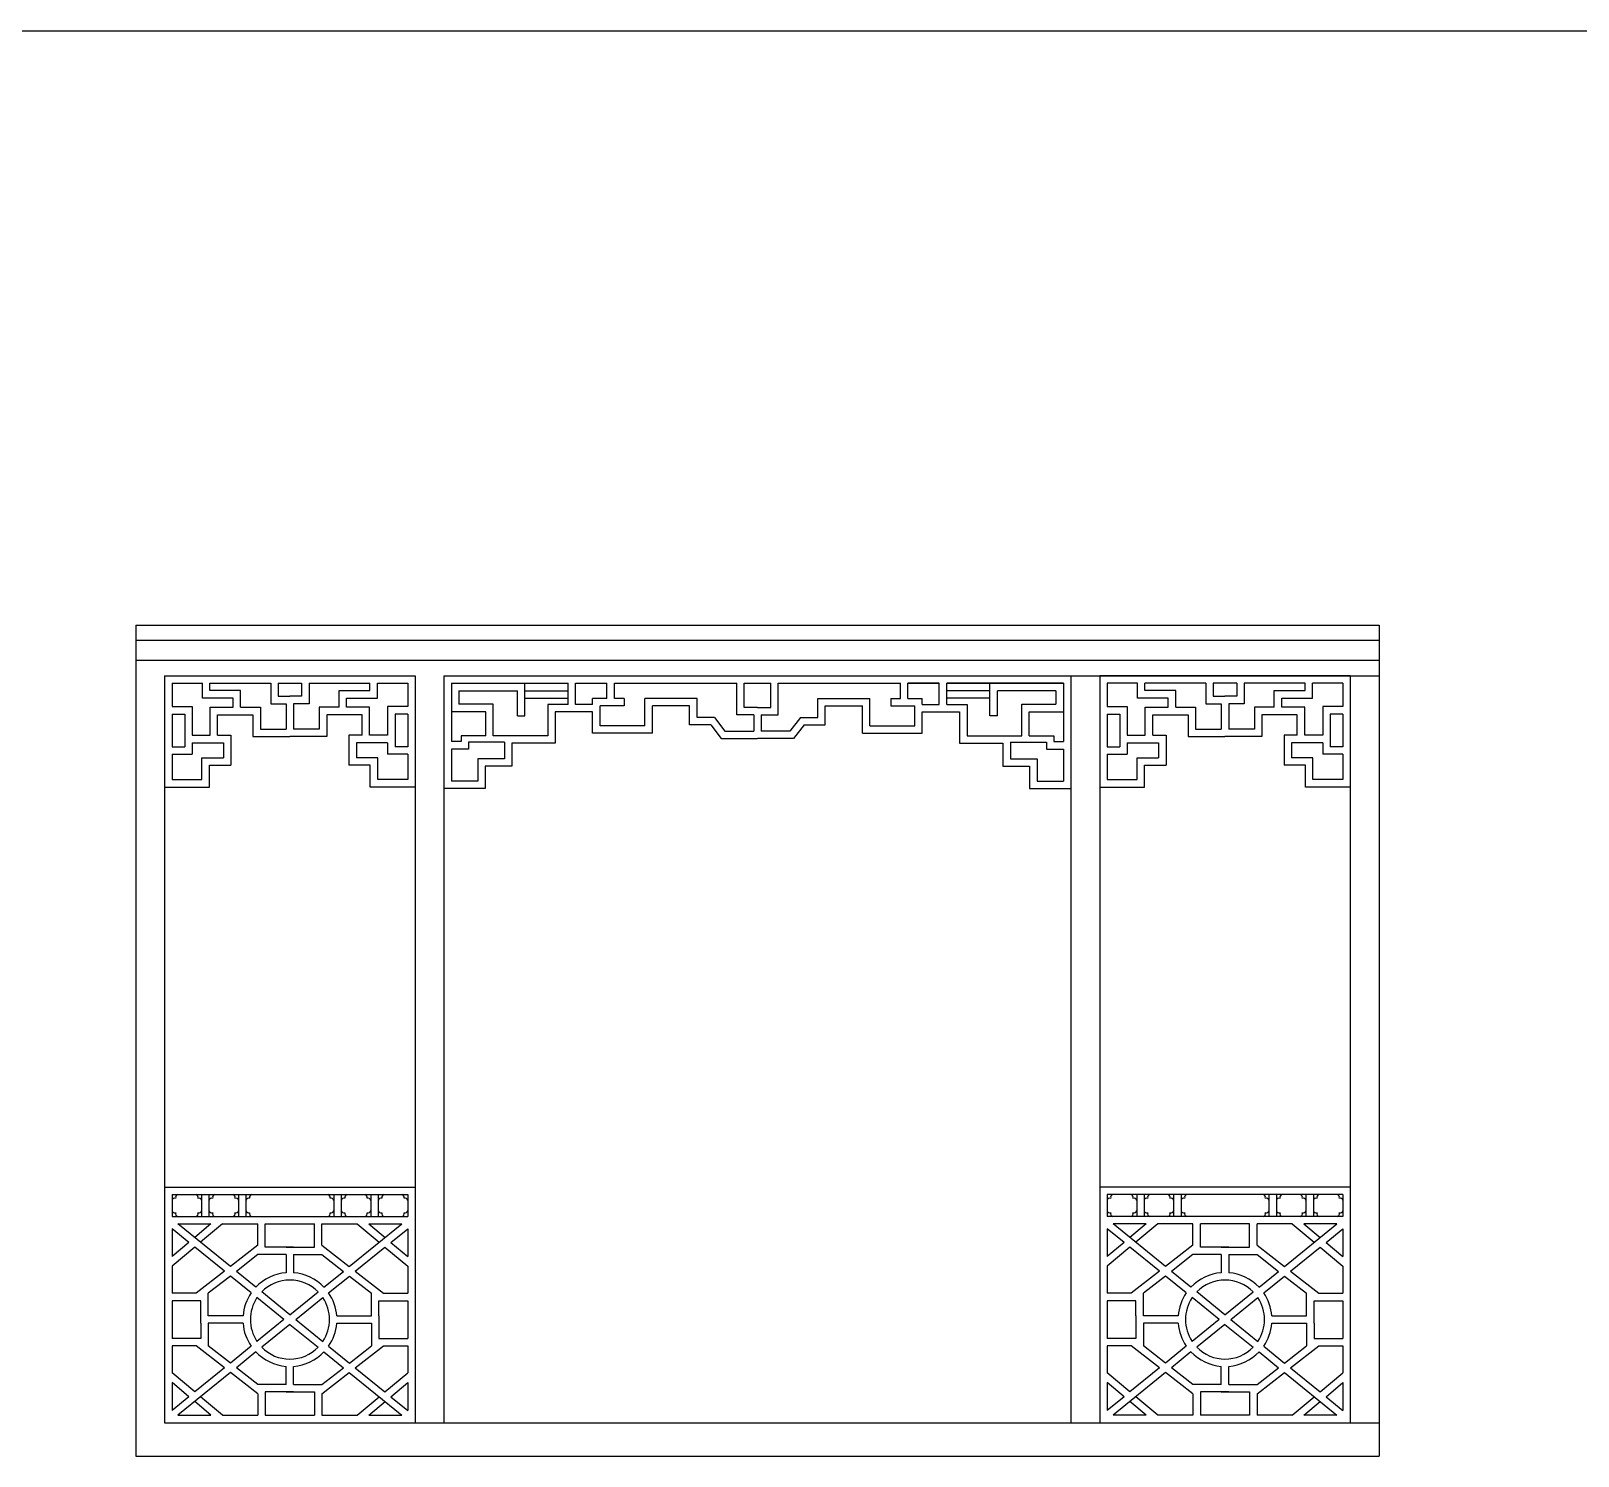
# Model space of a CAD drawing. Extents: x -66030 to 95157, y -13132 to 45879.
# Drawn here: x 27486 to 32047, y 3807 to 8010 of the extents above; entities that cross this region are included whole.
import ezdxf

# ---------------------------------------------------------------- set-up
doc = ezdxf.new("R2010")
doc.units = 0
doc.header["$LTSCALE"] = 100
doc.header["$MEASUREMENT"] = 0
doc.layers.add('3', color=11, linetype='CONTINUOUS')
doc.layers.add('7', color=105, linetype='CONTINUOUS')

msp = doc.modelspace()

# ---------------------------------------------------------------- linework, layer by layer
at = {"layer": '3', "color": 2}
msp.add_line((-66009.4, 8010), (95156.9, 8010), dxfattribs=at)
at = {"layer": '7'}
for p, q in [((27795, 6257), (31460.7, 6257)), ((27795, 6257), (27795, 3807)), ((31460.7, 6257), (31460.7, 3807)), ((27795, 6213.3), (31460.7, 6213.3)), ((27795, 6154.4), (31460.7, 6154.4)), ((27879.9, 6108.3), (27879.9, 3905.5)), ((27879.9, 6108.3), (28618.8, 6108.3)), ((27901.9, 6086.3), (27991.4, 6086.3)), ((27901.9, 6086.3), (27901.9, 6017.3)), ((27991.4, 6042.6), (27991.4, 6086.3)), ((28013.4, 6086.3), (28192.8, 6086.3)), ((28013.4, 6064.6), (28013.4, 6086.3)), ((28192.8, 6086.3), (28192.8, 6025.6)), ((28214.8, 6086.3), (28283.9, 6086.3)), ((28214.8, 6086.3), (28214.8, 6047.6)), ((28283.9, 6086.3), (28283.9, 6047.6)), ((28305.9, 6086.3), (28485.3, 6086.3)), ((28305.9, 6086.3), (28305.9, 6025.6)), ((28485.3, 6064.6), (28485.3, 6086.3)), ((28507.4, 6086.3), (28596.8, 6086.3)), ((28507.4, 6042.6), (28507.4, 6086.3)), ((28596.8, 6086.3), (28596.8, 6017.3)), ((28618.8, 6108.3), (28618.8, 3905.5)), ((28703.7, 6108.3), (31460.7, 6108.3)), ((28703.7, 6108.3), (28703.7, 3905.5)), ((28725.7, 6086.3), (28725.7, 5913.9)), ((28725.7, 6086.3), (29069.6, 6086.3)), ((28942.4, 5990), (28942.4, 6086.3)), ((29069.6, 6023.6), (29069.6, 6086.3)), ((29091.6, 6086.3), (29184.2, 6086.3)), ((29091.6, 6023.6), (29091.6, 6086.3)), ((29184.2, 6041.6), (29184.2, 6086.3)), ((29206.2, 6086.3), (29566.8, 6086.3)), ((29206.2, 6041.6), (29206.2, 6086.3)), ((29566.8, 5992.6), (29566.8, 6086.3)), ((29588.8, 6086.3), (29666.9, 6086.3)), ((29588.8, 6014.6), (29588.8, 6086.3)), ((29666.9, 6014.6), (29666.9, 6086.3)), ((29688.9, 6086.3), (30049.5, 6086.3)), ((29688.9, 5992.6), (29688.9, 6086.3)), ((30049.5, 6041.6), (30049.5, 6086.3)), ((30071.5, 6086.3), (30164.1, 6086.3)), ((30071.5, 6041.6), (30071.5, 6086.3)), ((30164.1, 6086.3), (30071.5, 6086.3)), ((30164.1, 6023.6), (30164.1, 6086.3)), ((30186.1, 6086.3), (30530, 6086.3)), ((30186.1, 6023.6), (30186.1, 6086.3)), ((30530, 6086.3), (30186.1, 6086.3)), ((30313.3, 5990), (30313.3, 6086.3)), ((30530, 6086.3), (30530, 5913.9)), ((30552, 6108.3), (30552, 3905.5)), ((30636.9, 6108.3), (30636.9, 3905.5)), ((31375.8, 6108.3), (30636.9, 6108.3)), ((30658.9, 6086.3), (30658.9, 6017.3)), ((30748.3, 6086.3), (30658.9, 6086.3)), ((30748.3, 6042.6), (30748.3, 6086.3)), ((30770.4, 6064.6), (30770.4, 6086.3)), ((30949.8, 6086.3), (30770.4, 6086.3)), ((30949.8, 6086.3), (30949.8, 6025.6)), ((30971.8, 6086.3), (30971.8, 6047.6)), ((31040.9, 6086.3), (30971.8, 6086.3)), ((31040.9, 6086.3), (31040.9, 6047.6)), ((31062.9, 6086.3), (31062.9, 6025.6)), ((31242.3, 6086.3), (31062.9, 6086.3)), ((31242.3, 6064.6), (31242.3, 6086.3)), ((31264.3, 6042.6), (31264.3, 6086.3)), ((31353.8, 6086.3), (31264.3, 6086.3)), ((31353.8, 6086.3), (31353.8, 6017.3)), ((31375.8, 6108.3), (31375.8, 3905.5)), ((28082.2, 6042.6), (27991.4, 6042.6)), ((28104.2, 6064.6), (28013.4, 6064.6)), ((28082.2, 6015.3), (28082.2, 6042.6)), ((28104.2, 6015.3), (28104.2, 6064.6)), ((28192.8, 6025.6), (28238.4, 6025.6)), ((28214.8, 6047.6), (28249.4, 6047.6)), ((28238.4, 6025.6), (28238.4, 5950.9)), ((28283.9, 6047.6), (28249.4, 6047.6)), ((28260.4, 6025.6), (28260.4, 5950.9)), ((28305.9, 6025.6), (28260.4, 6025.6)), ((28394.5, 6064.6), (28485.3, 6064.6)), ((28394.5, 6015.3), (28394.5, 6064.6)), ((28416.5, 6015.3), (28416.5, 6042.6)), ((28416.5, 6042.6), (28507.4, 6042.6)), ((28747.7, 6064.2), (28920.4, 6064.2)), ((28747.7, 6064.2), (28747.7, 6024)), ((28848.8, 6024), (28747.7, 6024)), ((28848.8, 5931.3), (28848.8, 6024)), ((28920.4, 5990), (28920.4, 6064.2)), ((28942.4, 6064.2), (29069.6, 6064.2)), ((28942.4, 6042.2), (29069.6, 6042.2)), ((29069.6, 6023.6), (29009.8, 6023.6)), ((29009.8, 6023.6), (29009.8, 5931.3)), ((29142, 6023.6), (29091.6, 6023.6)), ((29142, 6023.6), (29142, 6041.6)), ((29184.2, 6041.6), (29142, 6041.6)), ((29234.6, 6041.6), (29206.2, 6041.6)), ((29234.6, 6041.6), (29234.6, 6019.6)), ((29296.3, 5961), (29296.3, 6041.6)), ((29449.9, 6041.6), (29296.3, 6041.6)), ((29449.9, 5985.4), (29449.9, 6041.6)), ((29805.8, 5985.4), (29805.8, 6041.6)), ((29805.8, 6041.6), (29959.5, 6041.6)), ((29959.5, 5961), (29959.5, 6041.6)), ((30021.1, 6041.6), (30021.1, 6019.6)), ((30021.1, 6041.6), (30049.5, 6041.6)), ((30071.5, 6041.6), (30113.7, 6041.6)), ((30113.7, 6023.6), (30113.7, 6041.6)), ((30113.7, 6023.6), (30164.1, 6023.6)), ((30313.3, 6064.2), (30186.1, 6064.2)), ((30313.3, 6042.2), (30186.1, 6042.2)), ((30186.1, 6023.6), (30245.9, 6023.6)), ((30245.9, 6023.6), (30245.9, 5931.3)), ((30335.3, 5990), (30335.3, 6064.2)), ((30508, 6064.2), (30335.3, 6064.2)), ((30406.9, 5931.3), (30406.9, 6024)), ((30406.9, 6024), (30508, 6024)), ((30508, 6064.2), (30508, 6024)), ((30839.2, 6042.6), (30748.3, 6042.6)), ((30861.2, 6064.6), (30770.4, 6064.6)), ((30839.2, 6015.3), (30839.2, 6042.6)), ((30861.2, 6015.3), (30861.2, 6064.6)), ((30949.8, 6025.6), (30995.3, 6025.6)), ((30971.8, 6047.6), (31006.3, 6047.6)), ((30995.3, 6025.6), (30995.3, 5950.9)), ((31040.9, 6047.6), (31006.3, 6047.6)), ((31062.9, 6025.6), (31017.3, 6025.6)), ((31017.3, 6025.6), (31017.3, 5950.9)), ((31151.5, 6064.6), (31242.3, 6064.6)), ((31151.5, 6015.3), (31151.5, 6064.6)), ((31173.5, 6015.3), (31173.5, 6042.6)), ((31173.5, 6042.6), (31264.3, 6042.6)), ((27901.9, 6017.3), (27961.2, 6017.3)), ((27901.9, 5995.3), (27901.9, 5899.1)), ((27901.9, 5995.3), (27939.2, 5995.3)), ((27939.2, 5995.3), (27939.2, 5899.1)), ((27961.2, 6017.3), (27961.2, 5932.7)), ((28014.3, 6015.3), (28082.2, 6015.3)), ((28014.3, 5932.7), (28014.3, 6015.3)), ((28036.3, 5993.3), (28140.5, 5993.3)), ((28036.3, 5932.7), (28036.3, 5993.3)), ((28104.2, 6015.3), (28162.5, 6015.3)), ((28140.5, 5993.3), (28140.5, 5928.9)), ((28162.5, 6015.3), (28162.5, 5950.9)), ((28336.2, 6015.3), (28336.2, 5950.9)), ((28394.5, 6015.3), (28336.2, 6015.3)), ((28358.2, 5993.3), (28358.2, 5928.9)), ((28462.5, 5993.3), (28358.2, 5993.3)), ((28484.5, 6015.3), (28416.5, 6015.3)), ((28462.5, 5932.7), (28462.5, 5993.3)), ((28484.5, 5932.7), (28484.5, 6015.3)), ((28596.8, 6017.3), (28537.5, 6017.3)), ((28537.5, 6017.3), (28537.5, 5932.7)), ((28596.8, 5995.3), (28559.5, 5995.3)), ((28559.5, 5995.3), (28559.5, 5899.1)), ((28596.8, 5995.3), (28596.8, 5899.1)), ((28826.8, 6002), (28725.7, 6002)), ((28826.8, 5931.3), (28826.8, 6002)), ((28920.4, 5990), (28942.4, 5990)), ((29031.8, 6001.6), (29031.8, 5909.3)), ((29142, 6001.6), (29031.8, 6001.6)), ((29142, 5939), (29142, 6001.6)), ((29234.6, 6019.6), (29164, 6019.6)), ((29164, 5961), (29164, 6019.6)), ((29318.3, 5939), (29318.3, 6019.6)), ((29427.9, 6019.6), (29318.3, 6019.6)), ((29427.9, 5963.4), (29427.9, 6019.6)), ((29500.9, 5985.4), (29449.9, 5985.4)), ((29500.9, 5985.4), (29532.1, 5944.9)), ((29616.8, 5992.6), (29566.8, 5992.6)), ((29627.9, 6014.6), (29588.8, 6014.6)), ((29616.8, 5992.6), (29616.8, 5944.9)), ((29627.9, 6014.6), (29666.9, 6014.6)), ((29638.9, 5992.6), (29688.9, 5992.6)), ((29638.9, 5992.6), (29638.9, 5944.9)), ((29754.8, 5985.4), (29723.6, 5944.9)), ((29754.8, 5985.4), (29805.8, 5985.4)), ((29827.8, 6019.6), (29937.4, 6019.6)), ((29827.8, 5963.4), (29827.8, 6019.6)), ((29937.4, 5939), (29937.4, 6019.6)), ((30021.1, 6019.6), (30091.7, 6019.6)), ((30091.7, 5961), (30091.7, 6019.6)), ((30113.7, 5939), (30113.7, 6001.6)), ((30113.7, 6001.6), (30223.9, 6001.6)), ((30223.9, 6001.6), (30223.9, 5909.3)), ((30335.3, 5990), (30313.3, 5990)), ((30428.9, 5931.3), (30428.9, 6002)), ((30428.9, 6002), (30530, 6002)), ((30658.9, 6017.3), (30718.2, 6017.3)), ((30658.9, 5995.3), (30696.2, 5995.3)), ((30658.9, 5995.3), (30658.9, 5899.1)), ((30696.2, 5995.3), (30696.2, 5899.1)), ((30718.2, 6017.3), (30718.2, 5932.7)), ((30771.2, 5932.7), (30771.2, 6015.3)), ((30771.2, 6015.3), (30839.2, 6015.3)), ((30793.2, 5932.7), (30793.2, 5993.3)), ((30793.2, 5993.3), (30897.5, 5993.3)), ((30861.2, 6015.3), (30919.5, 6015.3)), ((30897.5, 5993.3), (30897.5, 5928.9)), ((30919.5, 6015.3), (30919.5, 5950.9)), ((31093.2, 6015.3), (31093.2, 5950.9)), ((31151.5, 6015.3), (31093.2, 6015.3)), ((31115.2, 5993.3), (31115.2, 5928.9)), ((31219.4, 5993.3), (31115.2, 5993.3)), ((31241.4, 6015.3), (31173.5, 6015.3)), ((31219.4, 5932.7), (31219.4, 5993.3)), ((31241.4, 5932.7), (31241.4, 6015.3)), ((31353.8, 6017.3), (31294.5, 6017.3)), ((31294.5, 6017.3), (31294.5, 5932.7)), ((31353.8, 5995.3), (31316.5, 5995.3)), ((31316.5, 5995.3), (31316.5, 5899.1)), ((31353.8, 5995.3), (31353.8, 5899.1)), ((27961.2, 5932.7), (28014.3, 5932.7)), ((28036.3, 5932.7), (28075.4, 5932.7)), ((28075.4, 5932.7), (28075.4, 5844.4)), ((28162.5, 5950.9), (28238.4, 5950.9)), ((28336.2, 5950.9), (28260.4, 5950.9)), ((28462.5, 5932.7), (28423.3, 5932.7)), ((28423.3, 5932.7), (28423.3, 5844.4)), ((28537.5, 5932.7), (28484.5, 5932.7)), ((28826.8, 5931.3), (28754, 5931.3)), ((28754, 5931.3), (28754, 5913.9)), ((29009.8, 5931.3), (28848.8, 5931.3)), ((29318.3, 5939), (29142, 5939)), ((29296.3, 5961), (29164, 5961)), ((29490.1, 5963.4), (29427.9, 5963.4)), ((29490.1, 5963.4), (29521.2, 5922.9)), ((29532.1, 5944.9), (29616.8, 5944.9)), ((29723.6, 5944.9), (29638.9, 5944.9)), ((29765.6, 5963.4), (29734.5, 5922.9)), ((29765.6, 5963.4), (29827.8, 5963.4)), ((29937.4, 5939), (30113.7, 5939)), ((29959.5, 5961), (30091.7, 5961)), ((30245.9, 5931.3), (30406.9, 5931.3)), ((30428.9, 5931.3), (30501.7, 5931.3)), ((30501.7, 5931.3), (30501.7, 5913.9)), ((30718.2, 5932.7), (30771.2, 5932.7)), ((30793.2, 5932.7), (30832.4, 5932.7)), ((30832.4, 5932.7), (30832.4, 5844.4)), ((30919.5, 5950.9), (30995.3, 5950.9)), ((31093.2, 5950.9), (31017.3, 5950.9)), ((31219.4, 5932.7), (31180.3, 5932.7)), ((31180.3, 5932.7), (31180.3, 5844.4)), ((31294.5, 5932.7), (31241.4, 5932.7)), ((27901.9, 5899.1), (27939.2, 5899.1)), ((27961.2, 5910.7), (27961.2, 5877.1)), ((27961.2, 5910.7), (28053.4, 5910.7)), ((28053.4, 5910.7), (28053.4, 5866.4)), ((28140.5, 5928.9), (28249.4, 5928.9)), ((28358.2, 5928.9), (28249.4, 5928.9)), ((28445.3, 5910.7), (28445.3, 5866.4)), ((28537.5, 5910.7), (28445.3, 5910.7)), ((28537.5, 5910.7), (28537.5, 5877.1)), ((28596.8, 5899.1), (28559.5, 5899.1)), ((28754, 5913.9), (28725.7, 5913.9)), ((28725.7, 5891.9), (28725.7, 5797.8)), ((28776, 5891.9), (28725.7, 5891.9)), ((28776, 5912.6), (28776, 5891.9)), ((28881.9, 5912.6), (28776, 5912.6)), ((28881.9, 5912.6), (28881.9, 5863.3)), ((28903.9, 5909.3), (28903.9, 5841.3)), ((29031.8, 5909.3), (28903.9, 5909.3)), ((29521.2, 5922.9), (29627.9, 5922.9)), ((29734.5, 5922.9), (29627.9, 5922.9)), ((30223.9, 5909.3), (30351.8, 5909.3)), ((30351.8, 5909.3), (30351.8, 5841.3)), ((30373.8, 5912.6), (30479.7, 5912.6)), ((30373.8, 5912.6), (30373.8, 5863.3)), ((30479.7, 5912.6), (30479.7, 5891.9)), ((30479.7, 5891.9), (30530, 5891.9)), ((30501.7, 5913.9), (30530, 5913.9)), ((30530, 5891.9), (30530, 5797.8)), ((30658.9, 5899.1), (30696.2, 5899.1)), ((30718.2, 5910.7), (30718.2, 5877.1)), ((30718.2, 5910.7), (30810.4, 5910.7)), ((30810.4, 5910.7), (30810.4, 5866.4)), ((30897.5, 5928.9), (31006.3, 5928.9)), ((31115.2, 5928.9), (31006.3, 5928.9)), ((31202.3, 5910.7), (31202.3, 5866.4)), ((31294.5, 5910.7), (31202.3, 5910.7)), ((31294.5, 5910.7), (31294.5, 5877.1)), ((31353.8, 5899.1), (31316.5, 5899.1)), ((27901.9, 5877.1), (27901.9, 5802.2)), ((27901.9, 5877.1), (27961.2, 5877.1)), ((27990.2, 5866.4), (28053.4, 5866.4)), ((27990.2, 5802.2), (27990.2, 5866.4)), ((28012.2, 5844.4), (28075.4, 5844.4)), ((28012.2, 5780.2), (28012.2, 5844.4)), ((28486.5, 5844.4), (28423.3, 5844.4)), ((28508.6, 5866.4), (28445.3, 5866.4)), ((28486.5, 5780.2), (28486.5, 5844.4)), ((28508.6, 5802.2), (28508.6, 5866.4)), ((28596.8, 5877.1), (28537.5, 5877.1)), ((28596.8, 5877.1), (28596.8, 5802.2)), ((28803.4, 5863.3), (28803.4, 5797.8)), ((28881.9, 5863.3), (28803.4, 5863.3)), ((28825.4, 5841.3), (28825.4, 5775.8)), ((28903.9, 5841.3), (28825.4, 5841.3)), ((30351.8, 5841.3), (30430.3, 5841.3)), ((30373.8, 5863.3), (30452.3, 5863.3)), ((30430.3, 5841.3), (30430.3, 5775.8)), ((30452.3, 5863.3), (30452.3, 5797.8)), ((30658.9, 5877.1), (30718.2, 5877.1)), ((30658.9, 5877.1), (30658.9, 5802.2)), ((30747.1, 5866.4), (30810.4, 5866.4)), ((30747.1, 5802.2), (30747.1, 5866.4)), ((30769.2, 5844.4), (30832.4, 5844.4)), ((30769.2, 5780.2), (30769.2, 5844.4)), ((31243.5, 5844.4), (31180.3, 5844.4)), ((31265.5, 5866.4), (31202.3, 5866.4)), ((31243.5, 5780.2), (31243.5, 5844.4)), ((31265.5, 5802.2), (31265.5, 5866.4)), ((31353.8, 5877.1), (31294.5, 5877.1)), ((31353.8, 5877.1), (31353.8, 5802.2)), ((27901.9, 5802.2), (27990.2, 5802.2)), ((28596.8, 5802.2), (28508.6, 5802.2)), ((28803.4, 5797.8), (28725.7, 5797.8)), ((30452.3, 5797.8), (30530, 5797.8)), ((30658.9, 5802.2), (30747.1, 5802.2)), ((31353.8, 5802.2), (31265.5, 5802.2)), ((27879.9, 5780.2), (28012.2, 5780.2)), ((28618.8, 5780.2), (28486.5, 5780.2)), ((28825.4, 5775.8), (28703.7, 5775.8)), ((30430.3, 5775.8), (30552, 5775.8)), ((30636.9, 5780.2), (30769.2, 5780.2)), ((31375.8, 5780.2), (31243.5, 5780.2)), ((27879.9, 4600), (28618.8, 4600)), ((27901.9, 4578), (27901.9, 4513.8)), ((27901.9, 4578), (28596.8, 4578)), ((27988.9, 4578), (27988.9, 4513.8)), ((28010.9, 4578), (28010.9, 4513.8)), ((28097.9, 4578), (28097.9, 4513.8)), ((28119.9, 4578), (28119.9, 4513.8)), ((28378.8, 4578), (28378.8, 4513.8)), ((28400.8, 4578), (28400.8, 4513.8)), ((28487.8, 4578), (28487.8, 4513.8)), ((28509.8, 4578), (28509.8, 4513.8)), ((28596.8, 4578), (28596.8, 4513.8)), ((31375.8, 4600), (30636.9, 4600)), ((30658.9, 4578), (30658.9, 4513.8)), ((31353.8, 4578), (30658.9, 4578)), ((30745.9, 4578), (30745.9, 4513.8)), ((30767.9, 4578), (30767.9, 4513.8)), ((30854.9, 4578), (30854.9, 4513.8)), ((30876.9, 4578), (30876.9, 4513.8)), ((31135.8, 4578), (31135.8, 4513.8)), ((31157.8, 4578), (31157.8, 4513.8)), ((31244.8, 4578), (31244.8, 4513.8)), ((31266.8, 4578), (31266.8, 4513.8)), ((31353.8, 4578), (31353.8, 4513.8)), ((27901.9, 4513.8), (28596.8, 4513.8)), ((27951.6, 4437.3), (27901.9, 4477.6)), ((27901.9, 4477.6), (27901.9, 4395.7)), ((28074.2, 4366), (27919.4, 4491.8)), ((27919.4, 4491.8), (28016.8, 4491.8)), ((28016.8, 4491.8), (27968.8, 4451.6)), ((28051.1, 4491.8), (27986.2, 4437.5)), ((28051.1, 4491.8), (28154.9, 4491.8)), ((28154.9, 4428.9), (28154.9, 4491.8)), ((28176.9, 4491.8), (28321.8, 4491.8)), ((28176.9, 4423), (28176.9, 4491.8)), ((28321.8, 4423), (28321.8, 4491.8)), ((28343.8, 4491.8), (28447.6, 4491.8)), ((28343.8, 4428.9), (28343.8, 4491.8)), ((28424.5, 4366), (28579.4, 4491.8)), ((28447.6, 4491.8), (28512.5, 4437.5)), ((28481.9, 4491.8), (28579.4, 4491.8)), ((28481.9, 4491.8), (28529.9, 4451.6)), ((28547.1, 4437.3), (28596.8, 4477.6)), ((28596.8, 4477.6), (28596.8, 4395.7)), ((31353.8, 4513.8), (30658.9, 4513.8)), ((30708.6, 4437.3), (30658.9, 4477.6)), ((30658.9, 4477.6), (30658.9, 4395.7)), ((30773.8, 4491.8), (30676.3, 4491.8)), ((30831.2, 4366), (30676.3, 4491.8)), ((30773.8, 4491.8), (30725.8, 4451.6)), ((30808.1, 4491.8), (30743.2, 4437.5)), ((30911.9, 4491.8), (30808.1, 4491.8)), ((30911.9, 4428.9), (30911.9, 4491.8)), ((31078.8, 4491.8), (30933.9, 4491.8)), ((30933.9, 4423), (30933.9, 4491.8)), ((31078.8, 4423), (31078.8, 4491.8)), ((31204.6, 4491.8), (31100.8, 4491.8)), ((31100.8, 4428.9), (31100.8, 4491.8)), ((31181.5, 4366), (31336.3, 4491.8)), ((31204.6, 4491.8), (31269.5, 4437.5)), ((31336.3, 4491.8), (31238.9, 4491.8)), ((31238.9, 4491.8), (31286.9, 4451.6)), ((31304.1, 4437.3), (31353.8, 4477.6)), ((31353.8, 4477.6), (31353.8, 4395.7)), ((27951.6, 4437.3), (27901.9, 4395.7)), ((28154.9, 4428.9), (28074.2, 4366)), ((28343.8, 4428.9), (28424.5, 4366)), ((28547.1, 4437.3), (28596.8, 4395.7)), ((30708.6, 4437.3), (30658.9, 4395.7)), ((30911.9, 4428.9), (30831.2, 4366)), ((31100.8, 4428.9), (31181.5, 4366)), ((31304.1, 4437.3), (31353.8, 4395.7)), ((27969, 4423.1), (27901.9, 4367.1)), ((28056.4, 4352.1), (27969, 4423.1)), ((28154.9, 4401), (28091.8, 4351.8)), ((28238.4, 4401), (28154.9, 4401)), ((28260.4, 4423), (28176.9, 4423)), ((28238.4, 4423), (28321.8, 4423)), ((28238.4, 4401), (28238.4, 4347.8)), ((28260.4, 4401), (28343.8, 4401)), ((28260.4, 4401), (28260.4, 4347.8)), ((28343.8, 4401), (28407, 4351.8)), ((28442.3, 4352.1), (28529.7, 4423.1)), ((28529.7, 4423.1), (28596.8, 4367.1)), ((30726, 4423.1), (30658.9, 4367.1)), ((30813.4, 4352.1), (30726, 4423.1)), ((30911.9, 4401), (30848.7, 4351.8)), ((30995.3, 4401), (30911.9, 4401)), ((31017.3, 4423), (30933.9, 4423)), ((30995.3, 4423), (31078.8, 4423)), ((30995.3, 4401), (30995.3, 4347.8)), ((31017.3, 4401), (31017.3, 4347.8)), ((31017.3, 4401), (31100.8, 4401)), ((31100.8, 4401), (31163.9, 4351.8)), ((31199.3, 4352.1), (31286.7, 4423.1)), ((31286.7, 4423.1), (31353.8, 4367.1)), ((27901.9, 4367.1), (27901.9, 4287.1)), ((28056.4, 4352.1), (27973.1, 4287.1)), ((28074, 4337.9), (28008.8, 4287.1)), ((28135.2, 4288.2), (28074, 4337.9)), ((28149, 4305.3), (28091.8, 4351.8)), ((28349.7, 4305.3), (28407, 4351.8)), ((28363.6, 4288.2), (28424.8, 4337.9)), ((28424.8, 4337.9), (28489.9, 4287.1)), ((28442.3, 4352.1), (28525.7, 4287.1)), ((28596.8, 4367.1), (28596.8, 4287.1)), ((30658.9, 4367.1), (30658.9, 4287.1)), ((30813.4, 4352.1), (30730, 4287.1)), ((30830.9, 4337.9), (30765.8, 4287.1)), ((30892.1, 4288.2), (30830.9, 4337.9)), ((30906, 4305.3), (30848.7, 4351.8)), ((31106.7, 4305.3), (31163.9, 4351.8)), ((31120.5, 4288.2), (31181.7, 4337.9)), ((31181.7, 4337.9), (31246.9, 4287.1)), ((31199.3, 4352.1), (31282.6, 4287.1)), ((31353.8, 4367.1), (31353.8, 4287.1)), ((28249.4, 4223.8), (28166.2, 4291.3)), ((28249.4, 4223.8), (28332.5, 4291.3)), ((31006.3, 4223.8), (30923.2, 4291.3)), ((31006.3, 4223.8), (31089.5, 4291.3)), ((27973.1, 4287.1), (27901.9, 4287.1)), ((27901.9, 4265.1), (27901.9, 4154.2)), ((27986.8, 4265.1), (27901.9, 4265.1)), ((27986.8, 4198.6), (27986.8, 4265.1)), ((28008.8, 4220.6), (28008.8, 4287.1)), ((28231.9, 4209.6), (28152.3, 4274.3)), ((28266.8, 4209.6), (28346.4, 4274.3)), ((28489.9, 4220.6), (28489.9, 4287.1)), ((28511.9, 4220.6), (28511.9, 4265.1)), ((28511.9, 4265.1), (28596.8, 4265.1)), ((28525.7, 4287.1), (28596.8, 4287.1)), ((28596.8, 4265.1), (28596.8, 4154.2)), ((30730, 4287.1), (30658.9, 4287.1)), ((30658.9, 4265.1), (30658.9, 4154.2)), ((30743.8, 4265.1), (30658.9, 4265.1)), ((30743.8, 4220.6), (30743.8, 4265.1)), ((30765.8, 4220.6), (30765.8, 4287.1)), ((30988.9, 4209.6), (30909.3, 4274.3)), ((31023.8, 4209.6), (31103.4, 4274.3)), ((31246.9, 4220.6), (31246.9, 4287.1)), ((31268.9, 4265.1), (31353.8, 4265.1)), ((31268.9, 4198.6), (31268.9, 4265.1)), ((31282.6, 4287.1), (31353.8, 4287.1)), ((31353.8, 4265.1), (31353.8, 4154.2)), ((27986.8, 4198.6), (27986.8, 4154.2)), ((28111.2, 4220.6), (28008.8, 4220.6)), ((28111.2, 4198.6), (28008.8, 4198.6)), ((28008.8, 4198.6), (28008.8, 4132.2)), ((28231.9, 4209.6), (28152.3, 4145)), ((28266.8, 4209.6), (28346.4, 4145)), ((28387.5, 4220.6), (28489.9, 4220.6)), ((28387.5, 4198.6), (28489.9, 4198.6)), ((28489.9, 4198.6), (28489.9, 4132.2)), ((28511.9, 4220.6), (28511.9, 4154.2)), ((30743.8, 4220.6), (30743.8, 4154.2)), ((30868.2, 4220.6), (30765.8, 4220.6)), ((30765.8, 4198.6), (30765.8, 4132.2)), ((30868.2, 4198.6), (30765.8, 4198.6)), ((30988.9, 4209.6), (30909.3, 4145)), ((31023.8, 4209.6), (31103.4, 4145)), ((31144.5, 4220.6), (31246.9, 4220.6)), ((31144.5, 4198.6), (31246.9, 4198.6)), ((31246.9, 4198.6), (31246.9, 4132.2)), ((31268.9, 4198.6), (31268.9, 4154.2)), ((27986.8, 4154.2), (27901.9, 4154.2)), ((28249.4, 4195.5), (28166.2, 4127.9)), ((28249.4, 4195.5), (28332.5, 4127.9)), ((28511.9, 4154.2), (28596.8, 4154.2)), ((30743.8, 4154.2), (30658.9, 4154.2)), ((31006.3, 4195.5), (30923.2, 4127.9)), ((31006.3, 4195.5), (31089.5, 4127.9)), ((31268.9, 4154.2), (31353.8, 4154.2)), ((27901.9, 4132.2), (27901.9, 4052.2)), ((27973.1, 4132.2), (27901.9, 4132.2)), ((28056.4, 4067.1), (27973.1, 4132.2)), ((28074, 4081.4), (28008.8, 4132.2)), ((28135.2, 4131.1), (28074, 4081.4)), ((28149, 4114), (28091.8, 4067.5)), ((28349.7, 4114), (28407, 4067.5)), ((28363.6, 4131.1), (28424.8, 4081.4)), ((28424.8, 4081.4), (28489.9, 4132.2)), ((28442.3, 4067.1), (28525.7, 4132.2)), ((28525.7, 4132.2), (28596.8, 4132.2)), ((28596.8, 4132.2), (28596.8, 4052.2)), ((30658.9, 4132.2), (30658.9, 4052.2)), ((30730, 4132.2), (30658.9, 4132.2)), ((30813.4, 4067.1), (30730, 4132.2)), ((30830.9, 4081.4), (30765.8, 4132.2)), ((30892.1, 4131.1), (30830.9, 4081.4)), ((30906, 4114), (30848.7, 4067.5)), ((31106.7, 4114), (31163.9, 4067.5)), ((31120.5, 4131.1), (31181.7, 4081.4)), ((31181.7, 4081.4), (31246.9, 4132.2)), ((31199.3, 4067.1), (31282.6, 4132.2)), ((31282.6, 4132.2), (31353.8, 4132.2)), ((31353.8, 4132.2), (31353.8, 4052.2)), ((28056.4, 4067.1), (27969, 3996.1)), ((28154.9, 4018.2), (28091.8, 4067.5)), ((28238.4, 4018.2), (28238.4, 4071.5)), ((28260.4, 4018.2), (28260.4, 4071.5)), ((28343.8, 4018.2), (28407, 4067.5)), ((28442.3, 4067.1), (28529.7, 3996.1)), ((30813.4, 4067.1), (30726, 3996.1)), ((30911.9, 4018.2), (30848.7, 4067.5)), ((30995.3, 4018.2), (30995.3, 4071.5)), ((31017.3, 4018.2), (31017.3, 4071.5)), ((31100.8, 4018.2), (31163.9, 4067.5)), ((31199.3, 4067.1), (31286.7, 3996.1)), ((27969, 3996.1), (27901.9, 4052.2)), ((27901.9, 4023.5), (27901.9, 3941.7)), ((27951.6, 3982), (27901.9, 4023.5)), ((28074.2, 4053.2), (27919.4, 3927.5)), ((28154.9, 3990.3), (28074.2, 4053.2)), ((28238.4, 4018.2), (28154.9, 4018.2)), ((28260.4, 4018.2), (28343.8, 4018.2)), ((28343.8, 3990.3), (28424.5, 4053.2)), ((28424.5, 4053.2), (28579.4, 3927.5)), ((28529.7, 3996.1), (28596.8, 4052.2)), ((28547.1, 3982), (28596.8, 4023.5)), ((28596.8, 4023.5), (28596.8, 3941.7)), ((30726, 3996.1), (30658.9, 4052.2)), ((30708.6, 3982), (30658.9, 4023.5)), ((30658.9, 4023.5), (30658.9, 3941.7)), ((30831.2, 4053.2), (30676.3, 3927.5)), ((30911.9, 3990.3), (30831.2, 4053.2)), ((30995.3, 4018.2), (30911.9, 4018.2)), ((31017.3, 4018.2), (31100.8, 4018.2)), ((31100.8, 3990.3), (31181.5, 4053.2)), ((31181.5, 4053.2), (31336.3, 3927.5)), ((31286.7, 3996.1), (31353.8, 4052.2)), ((31304.1, 3982), (31353.8, 4023.5)), ((31353.8, 4023.5), (31353.8, 3941.7)), ((27951.6, 3982), (27901.9, 3941.7)), ((28051.1, 3927.5), (27986.2, 3981.8)), ((28154.9, 3990.3), (28154.9, 3927.5)), ((28260.4, 3996.2), (28176.9, 3996.2)), ((28176.9, 3996.2), (28176.9, 3927.5)), ((28238.4, 3996.2), (28321.8, 3996.2)), ((28321.8, 3996.2), (28321.8, 3927.5)), ((28343.8, 3990.3), (28343.8, 3927.5)), ((28447.6, 3927.5), (28512.5, 3981.8)), ((28547.1, 3982), (28596.8, 3941.7)), ((30708.6, 3982), (30658.9, 3941.7)), ((30808.1, 3927.5), (30743.2, 3981.8)), ((30911.9, 3990.3), (30911.9, 3927.5)), ((31017.3, 3996.2), (30933.9, 3996.2)), ((30933.9, 3996.2), (30933.9, 3927.5)), ((30995.3, 3996.2), (31078.8, 3996.2)), ((31078.8, 3996.2), (31078.8, 3927.5)), ((31100.8, 3990.3), (31100.8, 3927.5)), ((31204.6, 3927.5), (31269.5, 3981.8)), ((31304.1, 3982), (31353.8, 3941.7)), ((27919.4, 3927.5), (28016.8, 3927.5)), ((28016.8, 3927.5), (27968.8, 3967.6)), ((28051.1, 3927.5), (28154.9, 3927.5)), ((28176.9, 3927.5), (28321.8, 3927.5)), ((28343.8, 3927.5), (28447.6, 3927.5)), ((28481.9, 3927.5), (28529.9, 3967.6)), ((28481.9, 3927.5), (28579.4, 3927.5)), ((30773.8, 3927.5), (30676.3, 3927.5)), ((30773.8, 3927.5), (30725.8, 3967.6)), ((30911.9, 3927.5), (30808.1, 3927.5)), ((31078.8, 3927.5), (30933.9, 3927.5)), ((31204.6, 3927.5), (31100.8, 3927.5)), ((31238.9, 3927.5), (31286.9, 3967.6)), ((31336.3, 3927.5), (31238.9, 3927.5)), ((27879.9, 3905.5), (31460.7, 3905.5)), ((27795, 3807), (31460.7, 3807))]:
    msp.add_line(p, q, dxfattribs=at)
for centre, radius, start, end in [((27909.7, 4559.8), 7.95, 67.2509, 168.8812), ((27920.1, 4570.2), 7.95, 101.1188, 202.7491), ((27970.7, 4570.2), 7.95, 337.2509, 78.8812), ((27981.1, 4559.8), 7.95, 11.1188, 112.7491), ((28018.7, 4559.8), 7.95, 67.2509, 168.8812), ((28029.1, 4570.2), 7.95, 101.1188, 202.7491), ((28079.7, 4570.2), 7.95, 337.2509, 78.8812), ((28090.1, 4559.8), 7.95, 11.1188, 112.7491), ((28127.7, 4559.8), 7.95, 67.2509, 168.8812), ((28138.1, 4570.2), 7.95, 101.1188, 202.7491), ((28360.6, 4570.2), 7.95, 337.2509, 78.8812), ((28371, 4559.8), 7.95, 11.1188, 112.7491), ((28408.6, 4559.8), 7.95, 67.2509, 168.8812), ((28419, 4570.2), 7.95, 101.1188, 202.7491), ((28469.6, 4570.2), 7.95, 337.2509, 78.8812), ((28480, 4559.8), 7.95, 11.1188, 112.7491), ((28517.6, 4559.8), 7.95, 67.2509, 168.8812), ((28528, 4570.2), 7.95, 101.1188, 202.7491), ((28578.6, 4570.2), 7.95, 337.2509, 78.8812), ((28589, 4559.8), 7.95, 11.1188, 112.7491), ((30666.7, 4559.8), 7.95, 67.2509, 168.8812), ((30677.1, 4570.2), 7.95, 101.1188, 202.7491), ((30727.7, 4570.2), 7.95, 337.2509, 78.8812), ((30738.1, 4559.8), 7.95, 11.1188, 112.7491), ((30775.7, 4559.8), 7.95, 67.2509, 168.8812), ((30786.1, 4570.2), 7.95, 101.1188, 202.7491), ((30836.7, 4570.2), 7.95, 337.2509, 78.8812), ((30847.1, 4559.8), 7.95, 11.1188, 112.7491), ((30884.7, 4559.8), 7.95, 67.2509, 168.8812), ((30895.1, 4570.2), 7.95, 101.1188, 202.7491), ((31117.6, 4570.2), 7.95, 337.2509, 78.8812), ((31128, 4559.8), 7.95, 11.1188, 112.7491), ((31165.6, 4559.8), 7.95, 67.2509, 168.8812), ((31176, 4570.2), 7.95, 101.1188, 202.7491), ((31226.6, 4570.2), 7.95, 337.2509, 78.8812), ((31237, 4559.8), 7.95, 11.1188, 112.7491), ((31274.6, 4559.8), 7.95, 67.2509, 168.8812), ((31285, 4570.2), 7.95, 101.1188, 202.7491), ((31335.6, 4570.2), 7.95, 337.2509, 78.8812), ((31346, 4559.8), 7.95, 11.1188, 112.7491), ((27909.7, 4532), 7.95, 191.1188, 292.7491), ((27920.1, 4521.6), 7.95, 157.2509, 258.8812), ((27970.7, 4521.6), 7.95, 281.1188, 22.7491), ((27981.1, 4532), 7.95, 247.2509, 348.8812), ((28018.7, 4532), 7.95, 191.1188, 292.7491), ((28029.1, 4521.6), 7.95, 157.2509, 258.8812), ((28079.7, 4521.6), 7.95, 281.1188, 22.7491), ((28090.1, 4532), 7.95, 247.2509, 348.8812), ((28127.7, 4532), 7.95, 191.1188, 292.7491), ((28138.1, 4521.6), 7.95, 157.2509, 258.8812), ((28360.6, 4521.6), 7.95, 281.1188, 22.7491), ((28371, 4532), 7.95, 247.2509, 348.8812), ((28408.6, 4532), 7.95, 191.1188, 292.7491), ((28419, 4521.6), 7.95, 157.2509, 258.8812), ((28469.6, 4521.6), 7.95, 281.1188, 22.7491), ((28480, 4532), 7.95, 247.2509, 348.8812), ((28517.6, 4532), 7.95, 191.1188, 292.7491), ((28528, 4521.6), 7.95, 157.2509, 258.8812), ((28578.6, 4521.6), 7.95, 281.1188, 22.7491), ((28589, 4532), 7.95, 247.2509, 348.8812), ((30666.7, 4532), 7.95, 191.1188, 292.7491), ((30677.1, 4521.6), 7.95, 157.2509, 258.8812), ((30727.7, 4521.6), 7.95, 281.1188, 22.7491), ((30738.1, 4532), 7.95, 247.2509, 348.8812), ((30775.7, 4532), 7.95, 191.1188, 292.7491), ((30786.1, 4521.6), 7.95, 157.2509, 258.8812), ((30836.7, 4521.6), 7.95, 281.1188, 22.7491), ((30847.1, 4532), 7.95, 247.2509, 348.8812), ((30884.7, 4532), 7.95, 191.1188, 292.7491), ((30895.1, 4521.6), 7.95, 157.2509, 258.8812), ((31117.6, 4521.6), 7.95, 281.1188, 22.7491), ((31128, 4532), 7.95, 247.2509, 348.8812), ((31165.6, 4532), 7.95, 191.1188, 292.7491), ((31176, 4521.6), 7.95, 157.2509, 258.8812), ((31226.6, 4521.6), 7.95, 281.1188, 22.7491), ((31237, 4532), 7.95, 247.2509, 348.8812), ((31274.6, 4532), 7.95, 191.1188, 292.7491), ((31285, 4521.6), 7.95, 157.2509, 258.8812), ((31335.6, 4521.6), 7.95, 281.1188, 22.7491), ((31346, 4532), 7.95, 247.2509, 348.8812), ((28249.4, 4209.6), 138.6, 94.5526, 136.3696), ((28249.4, 4209.6), 138.6, 94.5526, 136.3696), ((28249.4, 4209.6), 138.6, 43.6304, 85.4474), ((31006.3, 4209.6), 138.6, 94.5526, 136.3696), ((31006.3, 4209.6), 138.6, 43.6304, 85.4474), ((31006.3, 4209.6), 138.6, 43.6304, 85.4474), ((28249.4, 4209.6), 138.6, 145.4748, 175.4474), ((28249.4, 4209.6), 116.6, 44.4919, 135.5081), ((28249.4, 4209.6), 138.6, 4.5526, 34.5252), ((28249.4, 4209.6), 138.6, 4.5526, 34.5252), ((31006.3, 4209.6), 138.6, 145.4748, 175.4474), ((31006.3, 4209.6), 138.6, 145.4748, 175.4474), ((31006.3, 4209.6), 116.6, 44.4919, 135.5081), ((31006.3, 4209.6), 138.6, 4.5526, 34.5252), ((28249.4, 4209.6), 116.6, 146.3363, 213.6637), ((28249.4, 4209.6), 116.6, 326.3363, 33.6637), ((31006.3, 4209.6), 116.6, 146.3363, 213.6637), ((31006.3, 4209.6), 116.6, 326.3363, 33.6637), ((28249.4, 4209.6), 138.6, 184.5526, 214.5252), ((28249.4, 4209.6), 138.6, 325.4748, 355.4474), ((28249.4, 4209.6), 138.6, 325.4748, 355.4474), ((31006.3, 4209.6), 138.6, 184.5526, 214.5252), ((31006.3, 4209.6), 138.6, 184.5526, 214.5252), ((31006.3, 4209.6), 138.6, 325.4748, 355.4474), ((28249.4, 4209.6), 138.6, 223.6304, 265.4474), ((28249.4, 4209.6), 116.6, 224.4919, 315.5081), ((28249.4, 4209.6), 138.6, 274.5526, 316.3696), ((31006.3, 4209.6), 138.6, 223.6304, 265.4474), ((31006.3, 4209.6), 116.6, 224.4919, 315.5081), ((31006.3, 4209.6), 138.6, 274.5526, 316.3696)]:
    msp.add_arc(centre, radius, start, end, dxfattribs=at)

doc.saveas('drawing.dxf')
